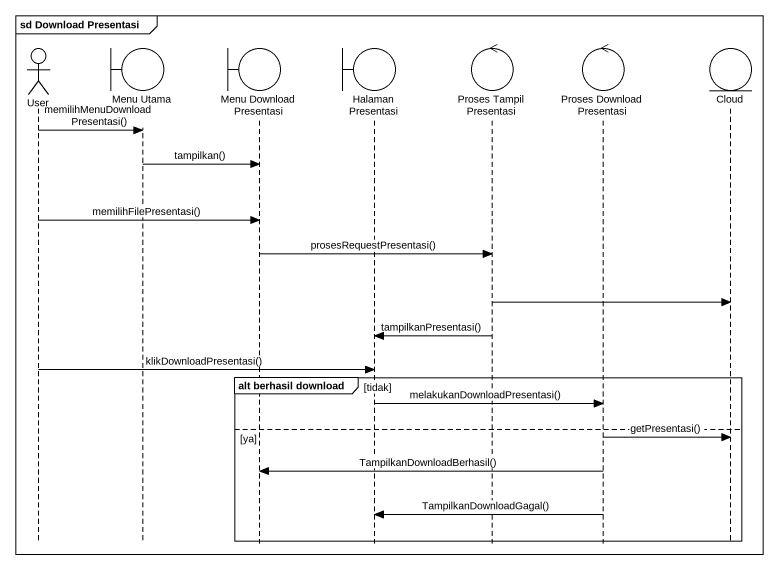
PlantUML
@startuml
mainframe sd Download Presentasi
hide footbox
actor User
boundary "Menu Utama" as Menu_Utama
boundary "Menu Download Presentasi" as Menu_Download_Presentasi
boundary "Halaman Presentasi" as Halaman_Presentasi
control "Proses Tampil Presentasi" as Proses_Tampil_Presentasi
control "Proses Download Presentasi" as Proses_Download_Presentasi
entity "Cloud" as Cloud_

User -> Menu_Utama : memilihMenuDownloadPresentasi()
Menu_Utama -> Menu_Download_Presentasi : tampilkan()
User -> Menu_Download_Presentasi : memilihFilePresentasi()
Menu_Download_Presentasi -> Proses_Tampil_Presentasi : prosesRequestPresentasi()
Proses_Tampil_Presentasi -> Cloud_
Proses_Tampil_Presentasi -> Halaman_Presentasi : tampilkanPresentasi()
User -> Halaman_Presentasi : klikDownloadPresentasi()
group alt berhasil download [tidak]
  Halaman_Presentasi -> Proses_Download_Presentasi : melakukanDownloadPresentasi()
else ya
  Proses_Download_Presentasi -> Cloud_ : getPresentasi()
  Proses_Download_Presentasi -> Menu_Download_Presentasi : TampilkanDownloadBerhasil()
  Proses_Download_Presentasi -> Halaman_Presentasi : TampilkanDownloadGagal()
end
@enduml
